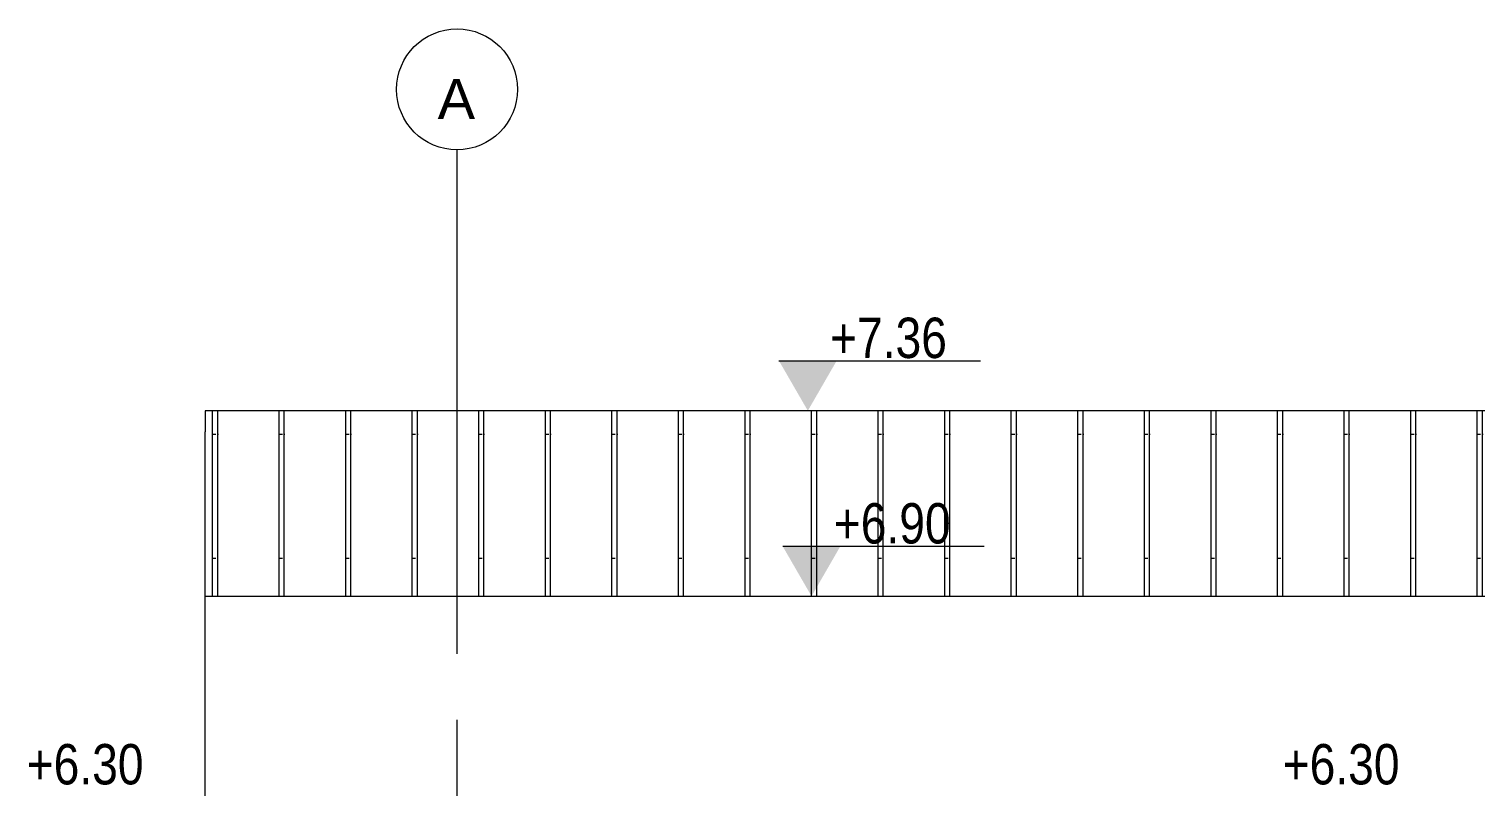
# Model space of a CAD drawing. Header units: centimetres. Extents: x -1370 to 284, y -187 to 830.
# Drawn here: x -1300.3 to -941.6, y 642.7 to 830.5 of the extents above; entities that cross this region are included whole.
import ezdxf

# ---------------------------------------------------------------- set-up
doc = ezdxf.new("R2010")
doc.units = ezdxf.units.CM
doc.linetypes.add('Dash dot', pattern=[79.375, 31.75, -23.8125, 0, -23.8125])
for name, color, linetype, lineweight in [('A-ANNO-NOTE', 7, 'Continuous', 9), ('A-ROOF', 7, 'Continuous', 9), ('A-ROOF-PATT', 7, 'Continuous', 9), ('A-WALL', 7, 'Continuous', 9), ('A-WALL-PATT', 7, 'Continuous', 9), ('G-ANNO-DIMS', 7, 'Continuous', 9), ('S-GRID', 7, 'Continuous', 9), ('S-GRID-IDEN', 7, 'Continuous', 9)]:
    doc.layers.add(name, color=color, linetype=linetype, lineweight=lineweight)
doc.styles.add('Arial', font='arial.ttf', dxfattribs={"height": 10})
doc.styles.add('Arial Narrow_1', font='ARIALN.TTF', dxfattribs={"height": 10})

# ---------------------------------------------------------------- blocks, each defined once
blk = doc.blocks.new('Grid - TEC_GRID_CIRCLE-145857-В-В')
at = {"layer": 'S-GRID-IDEN'}
blk.add_circle((-234.09, 815.49), 15, dxfattribs=at)
blk = doc.blocks.new('Spot Elevations - ELEVATION_PROJECT-150941-В-В')
at = {"layer": 'A-ANNO-NOTE'}
blk.add_hatch(color=256, dxfattribs=at).paths.add_polyline_path([(-1114.25, 748.17), (-1099.94, 748.17), (-1107.09, 735.77)])
blk.add_line((-1114.25, 748.17), (-1064.25, 748.17), dxfattribs=at)

msp = doc.modelspace()

# ---------------------------------------------------------------- hatches: boundary and pattern name
at = {"layer": 'A-ROOF-PATT', "true_color": 0x8b8b8b}
h = msp.add_hatch(dxfattribs=at)
h.set_pattern_fill('FP2_22', color=252, style=0, pattern_type=2)
h.set_pattern_definition([(0, (16.51, 600), (16.51, 30.709), [0.8382, -15.672]), (90, (0, 600), (-16.51, 30.709), [30.709, 0]), (90, (1.27, 600), (-16.51, 30.709), [30.709, 0])])
h.paths.add_polyline_path([(-743.96, 730.58), (-171.59, 730.58), (-171.59, 735.77), (-1256.59, 735.77), (-1256.59, 730.58), (-949.47, 730.58)])
at = {"layer": 'A-WALL-PATT', "true_color": 0x8b8b8b}
h = msp.add_hatch(dxfattribs=at)
h.set_pattern_fill('FP2_33', color=252, style=0, pattern_type=2)
h.set_pattern_definition([(0, (-1238.25, 300), (16.51, 30.709), [0.8382, -15.672]), (90, (-1254.76, 300), (-16.51, 30.709), [30.709, 0]), (90, (-1253.49, 300), (-16.51, 30.709), [30.709, 0])])
h.paths.add_polyline_path([(-1256.59, 689.76), (-643.59, 689.76), (-643.59, 690.34), (-261.59, 690.34), (-261.59, 730.58), (-1256.59, 730.58), (-1256.59, 692.21)])

# ---------------------------------------------------------------- linework, layer by layer
at = {"layer": 'A-ROOF'}
for p, q in [((-1256.59, 735.77), (-1256.59, 730.58)), ((-171.59, 735.77), (-1256.59, 735.77))]:
    msp.add_line(p, q, dxfattribs=at)
at = {"layer": 'A-WALL'}
for p, q in [((-1256.59, 632), (-1256.59, 730.58)), ((-1256.59, 689.76), (-643.59, 689.76))]:
    msp.add_line(p, q, dxfattribs=at)
at = {"layer": 'S-GRID', "color": 1, "lineweight": 18, "true_color": 0xff0000}
msp.add_line((-1194.09, 675.49), (-1194.09, 800.49), dxfattribs=at)
at = {"layer": 'S-GRID', "color": 1, "linetype": 'Dash dot', "lineweight": 18, "true_color": 0xff0000}
msp.add_line((-1194.09, -87.92), (-1194.09, 675.49), dxfattribs=at)

# ---------------------------------------------------------------- block references
at = {"layer": 'A-ANNO-NOTE'}
msp.add_blockref('Spot Elevations - ELEVATION_PROJECT-150941-В-В', (0, 0), dxfattribs=at)
at = {"layer": 'G-ANNO-DIMS'}
msp.add_blockref('Spot Elevations - ELEVATION_PROJECT-150941-В-В', (0.92, -46.01), dxfattribs=at)
at = {"layer": 'S-GRID-IDEN'}
msp.add_blockref('Grid - TEC_GRID_CIRCLE-145857-В-В', (-960, 0), dxfattribs=at)

# ---------------------------------------------------------------- texts
at = {"layer": 'G-ANNO-DIMS', "char_height": 10, "width": 34.7536, "attachment_point": 1, "line_spacing_factor": 0.974696, "style": 'Arial Narrow_1'}
for s, insert in [('+7.36', (-1101.58, 758.86)), ('+6.90', (-1100.65, 712.85)), ('+6.30', (-1300.85, 653.09)), ('+6.30', (-989.31, 653.09))]:
    msp.add_mtext(s, dxfattribs=dict(at, insert=insert))
at = {"layer": 'S-GRID-IDEN', "insert": (-1194.27, 813.11), "char_height": 10, "width": 9.9, "attachment_point": 5, "line_spacing_factor": 0.936439, "style": 'Arial'}
msp.add_mtext('\\pt50,100,150,200,250,300,350,400,450,500,550,600,650,700,750,800,850,900,950,1000,1050,1100,1150,1200,1250,1300,1350,1400,1450,1500,1550,1600;{\\fArial|b0|i0|c204|p34;А}', dxfattribs=at)

doc.saveas('drawing.dxf')
